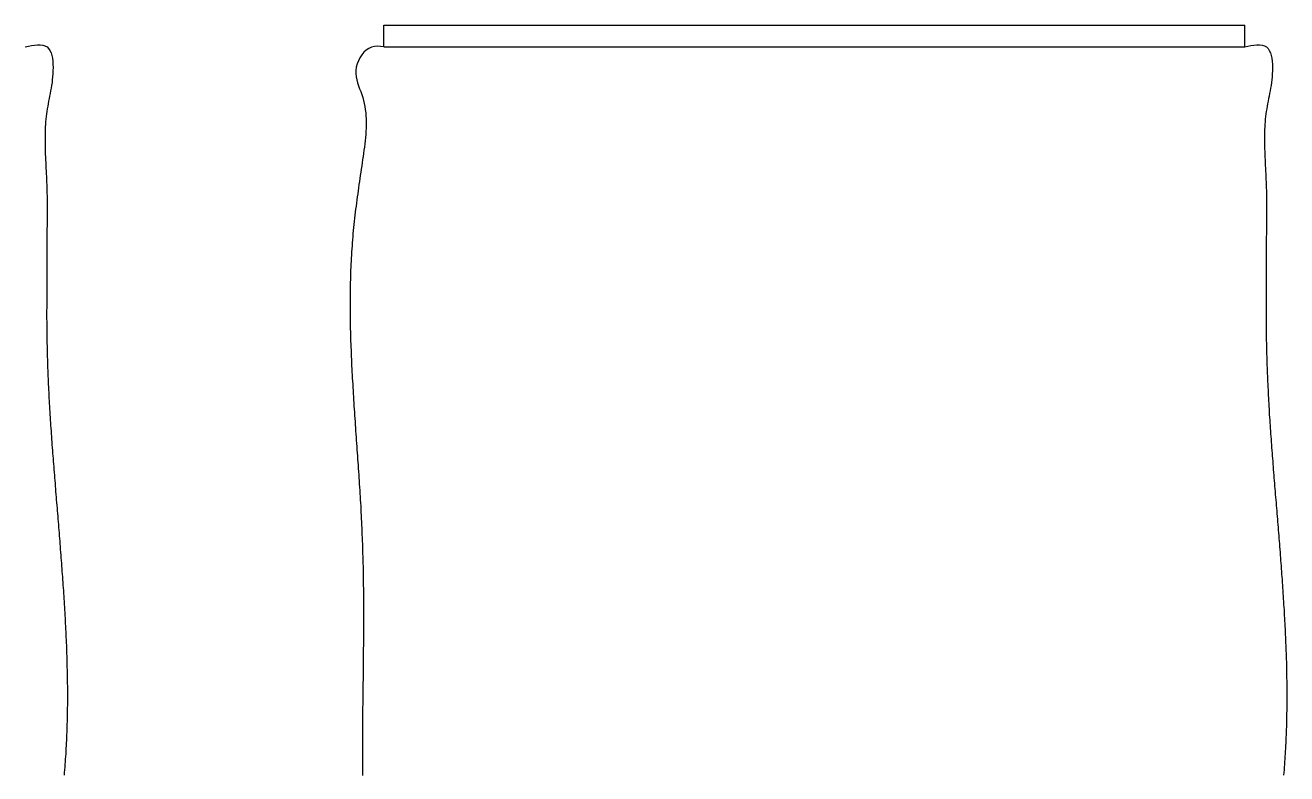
# Model space of a CAD drawing. Extents: x 443 to 1217, y -1921 to -677.
# Drawn here: x 575.82 to 594.86, y -1010.89 to -999.59 of the extents above; entities that cross this region are included whole.
import ezdxf

# ---------------------------------------------------------------- set-up
doc = ezdxf.new("R2010")
doc.units = 0
doc.header["$MEASUREMENT"] = 0
doc.layers.add('3', color=8, linetype='CONTINUOUS')

msp = doc.modelspace()

# ---------------------------------------------------------------- linework, layer by layer
at = {"layer": '3', "linetype": 'Continuous'}
for p, q in [((581.235, -999.916), (581.235, -999.591)), ((594.221, -999.916), (594.221, -999.591))]:
    msp.add_line(p, q, dxfattribs=at)
at = {"layer": '3', "color": 3, "linetype": 'Continuous'}
for p, q in [((581.235, -999.591), (594.221, -999.591)), ((581.235, -999.916), (594.221, -999.916))]:
    msp.add_line(p, q, dxfattribs=at)
at = {"layer": '3', "color": 3}
for p, q in [((575.824, -999.916), (575.872, -999.907)), ((575.872, -999.907), (575.919, -999.898)), ((575.919, -999.898), (575.965, -999.892)), ((575.965, -999.892), (576.009, -999.887)), ((576.009, -999.887), (576.05, -999.887)), ((576.05, -999.887), (576.088, -999.892)), ((576.088, -999.892), (576.122, -999.901)), ((576.122, -999.901), (576.153, -999.918)), ((576.153, -999.918), (576.177, -999.942)), ((581.049, -999.921), (581.007, -999.94)), ((581.093, -999.91), (581.049, -999.921)), ((581.14, -999.908), (581.093, -999.91)), ((581.186, -999.91), (581.14, -999.908)), ((581.235, -999.916), (581.186, -999.91)), ((594.221, -999.916), (594.269, -999.907)), ((594.269, -999.907), (594.316, -999.898)), ((594.316, -999.898), (594.361, -999.892)), ((594.361, -999.892), (594.405, -999.887)), ((594.405, -999.887), (594.446, -999.887)), ((594.446, -999.887), (594.484, -999.892)), ((594.484, -999.892), (594.519, -999.901)), ((594.519, -999.901), (594.549, -999.918)), ((594.549, -999.918), (594.574, -999.942)), ((576.177, -999.942), (576.197, -999.971)), ((576.197, -999.971), (576.214, -1000.007)), ((576.214, -1000.007), (576.226, -1000.046)), ((576.226, -1000.046), (576.234, -1000.09)), ((576.234, -1000.09), (576.24, -1000.135)), ((580.873, -1000.081), (580.85, -1000.128)), ((580.9, -1000.039), (580.873, -1000.081)), ((580.933, -999.999), (580.9, -1000.039)), ((580.967, -999.967), (580.933, -999.999)), ((581.007, -999.94), (580.967, -999.967)), ((594.574, -999.942), (594.593, -999.971)), ((594.593, -999.971), (594.61, -1000.007)), ((594.61, -1000.007), (594.622, -1000.046)), ((594.622, -1000.046), (594.631, -1000.09)), ((594.631, -1000.09), (594.636, -1000.135)), ((576.24, -1000.135), (576.243, -1000.183)), ((576.243, -1000.278), (576.241, -1000.324)), ((576.243, -1000.183), (576.244, -1000.231)), ((576.244, -1000.231), (576.243, -1000.278)), ((580.813, -1000.274), (580.812, -1000.322)), ((580.819, -1000.225), (580.813, -1000.274)), ((580.831, -1000.176), (580.819, -1000.225)), ((580.85, -1000.128), (580.831, -1000.176)), ((594.636, -1000.135), (594.639, -1000.183)), ((594.64, -1000.278), (594.638, -1000.324)), ((594.639, -1000.183), (594.64, -1000.231)), ((594.64, -1000.231), (594.64, -1000.278)), ((576.229, -1000.457), (576.222, -1000.499)), ((576.233, -1000.414), (576.229, -1000.457)), ((576.238, -1000.37), (576.233, -1000.414)), ((576.241, -1000.324), (576.238, -1000.37)), ((580.812, -1000.322), (580.817, -1000.368)), ((580.817, -1000.368), (580.826, -1000.415)), ((580.826, -1000.415), (580.838, -1000.459)), ((580.838, -1000.459), (580.853, -1000.504)), ((594.625, -1000.457), (594.619, -1000.499)), ((594.631, -1000.414), (594.625, -1000.457)), ((594.635, -1000.37), (594.631, -1000.414)), ((594.638, -1000.324), (594.635, -1000.37)), ((576.193, -1000.66), (576.185, -1000.698)), ((576.202, -1000.621), (576.193, -1000.66)), ((576.208, -1000.58), (576.202, -1000.621)), ((576.216, -1000.54), (576.208, -1000.58)), ((576.222, -1000.499), (576.216, -1000.54)), ((580.853, -1000.504), (580.869, -1000.549)), ((580.869, -1000.549), (580.886, -1000.593)), ((580.886, -1000.593), (580.901, -1000.638)), ((580.901, -1000.638), (580.916, -1000.683)), ((594.59, -1000.66), (594.583, -1000.698)), ((594.598, -1000.621), (594.59, -1000.66)), ((594.605, -1000.58), (594.598, -1000.621)), ((594.612, -1000.54), (594.605, -1000.58)), ((594.619, -1000.499), (594.612, -1000.54)), ((576.156, -1000.852), (576.15, -1000.891)), ((576.163, -1000.814), (576.156, -1000.852)), ((576.17, -1000.775), (576.163, -1000.814)), ((576.178, -1000.737), (576.17, -1000.775)), ((576.185, -1000.698), (576.178, -1000.737)), ((580.916, -1000.683), (580.928, -1000.727)), ((580.928, -1000.727), (580.939, -1000.773)), ((580.939, -1000.773), (580.948, -1000.819)), ((580.948, -1000.819), (580.954, -1000.865)), ((580.954, -1000.865), (580.961, -1000.912)), ((594.553, -1000.852), (594.547, -1000.891)), ((594.56, -1000.814), (594.553, -1000.852)), ((594.567, -1000.775), (594.56, -1000.814)), ((594.575, -1000.737), (594.567, -1000.775)), ((594.583, -1000.698), (594.575, -1000.737)), ((576.132, -1001.048), (576.13, -1001.087)), ((576.135, -1001.008), (576.132, -1001.048)), ((576.139, -1000.968), (576.135, -1001.008)), ((576.145, -1000.929), (576.139, -1000.968)), ((576.15, -1000.891), (576.145, -1000.929)), ((580.961, -1000.912), (580.964, -1000.957)), ((580.964, -1000.957), (580.966, -1001.004)), ((580.966, -1001.004), (580.967, -1001.051)), ((580.967, -1001.051), (580.967, -1001.098)), ((594.529, -1001.048), (594.526, -1001.087)), ((594.532, -1001.008), (594.529, -1001.048)), ((594.537, -1000.968), (594.532, -1001.008)), ((594.541, -1000.929), (594.537, -1000.968)), ((594.547, -1000.891), (594.541, -1000.929)), ((576.124, -1001.209), (576.123, -1001.249)), ((576.123, -1001.249), (576.123, -1001.291)), ((576.125, -1001.168), (576.124, -1001.209)), ((576.127, -1001.127), (576.125, -1001.168)), ((576.13, -1001.087), (576.127, -1001.127)), ((580.961, -1001.241), (580.958, -1001.288)), ((580.964, -1001.193), (580.961, -1001.241)), ((580.966, -1001.146), (580.964, -1001.193)), ((580.967, -1001.098), (580.966, -1001.146)), ((594.52, -1001.209), (594.519, -1001.249)), ((594.519, -1001.249), (594.519, -1001.291)), ((594.522, -1001.168), (594.52, -1001.209)), ((594.524, -1001.127), (594.522, -1001.168)), ((594.526, -1001.087), (594.524, -1001.127)), ((576.123, -1001.291), (576.123, -1001.332)), ((576.123, -1001.332), (576.123, -1001.374)), ((576.123, -1001.374), (576.124, -1001.415)), ((576.124, -1001.415), (576.125, -1001.457)), ((580.941, -1001.43), (580.935, -1001.478)), ((580.948, -1001.382), (580.941, -1001.43)), ((580.952, -1001.336), (580.948, -1001.382)), ((580.958, -1001.288), (580.952, -1001.336)), ((594.519, -1001.291), (594.519, -1001.332)), ((594.519, -1001.332), (594.519, -1001.374)), ((594.519, -1001.374), (594.52, -1001.415)), ((594.52, -1001.415), (594.522, -1001.457)), ((576.125, -1001.457), (576.126, -1001.498)), ((576.126, -1001.498), (576.127, -1001.539)), ((576.127, -1001.539), (576.13, -1001.582)), ((576.13, -1001.582), (576.132, -1001.623)), ((576.132, -1001.623), (576.133, -1001.666)), ((580.915, -1001.62), (580.907, -1001.668)), ((580.922, -1001.573), (580.915, -1001.62)), ((580.928, -1001.525), (580.922, -1001.573)), ((580.935, -1001.478), (580.928, -1001.525)), ((594.522, -1001.457), (594.523, -1001.498)), ((594.523, -1001.498), (594.525, -1001.539)), ((594.525, -1001.539), (594.526, -1001.582)), ((594.526, -1001.582), (594.528, -1001.623)), ((594.528, -1001.623), (594.53, -1001.666)), ((576.133, -1001.666), (576.135, -1001.707)), ((576.135, -1001.707), (576.137, -1001.75)), ((576.137, -1001.75), (576.139, -1001.792)), ((576.139, -1001.792), (576.142, -1001.834)), ((580.887, -1001.809), (580.879, -1001.857)), ((580.893, -1001.762), (580.887, -1001.809)), ((580.901, -1001.715), (580.893, -1001.762)), ((580.907, -1001.668), (580.901, -1001.715)), ((594.53, -1001.666), (594.531, -1001.707)), ((594.531, -1001.707), (594.534, -1001.75)), ((594.534, -1001.75), (594.536, -1001.792)), ((594.536, -1001.792), (594.538, -1001.834)), ((576.142, -1001.834), (576.144, -1001.876)), ((576.144, -1001.876), (576.145, -1001.918)), ((576.145, -1001.918), (576.147, -1001.96)), ((576.147, -1001.96), (576.148, -1002.001)), ((576.148, -1002.001), (576.149, -1002.043)), ((580.859, -1001.996), (580.853, -1002.043)), ((580.866, -1001.949), (580.859, -1001.996)), ((580.873, -1001.902), (580.866, -1001.949)), ((580.879, -1001.857), (580.873, -1001.902)), ((594.538, -1001.834), (594.54, -1001.876)), ((594.54, -1001.876), (594.541, -1001.918)), ((594.541, -1001.918), (594.543, -1001.96)), ((594.543, -1001.96), (594.544, -1002.001)), ((594.544, -1002.001), (594.547, -1002.043)), ((576.149, -1002.043), (576.15, -1002.085)), ((576.15, -1002.085), (576.151, -1002.127)), ((576.151, -1002.127), (576.153, -1002.168)), ((576.153, -1002.168), (576.154, -1002.21)), ((580.833, -1002.182), (580.827, -1002.228)), ((580.84, -1002.136), (580.833, -1002.182)), ((580.846, -1002.089), (580.84, -1002.136)), ((580.853, -1002.043), (580.846, -1002.089)), ((594.547, -1002.043), (594.548, -1002.085)), ((594.548, -1002.085), (594.549, -1002.127)), ((594.549, -1002.127), (594.549, -1002.168)), ((594.549, -1002.168), (594.55, -1002.21)), ((576.154, -1002.21), (576.154, -1002.251)), ((576.154, -1002.251), (576.154, -1002.292)), ((576.154, -1002.292), (576.154, -1002.333)), ((576.154, -1002.333), (576.154, -1002.374)), ((576.154, -1002.374), (576.154, -1002.416)), ((580.809, -1002.367), (580.804, -1002.413)), ((580.815, -1002.321), (580.809, -1002.367)), ((580.821, -1002.275), (580.815, -1002.321)), ((580.827, -1002.228), (580.821, -1002.275)), ((594.55, -1002.21), (594.55, -1002.251)), ((594.55, -1002.251), (594.55, -1002.292)), ((594.55, -1002.292), (594.55, -1002.333)), ((594.55, -1002.333), (594.55, -1002.374)), ((594.55, -1002.374), (594.55, -1002.416)), ((576.154, -1002.497), (576.153, -1002.539)), ((576.153, -1002.539), (576.153, -1002.58)), ((576.153, -1002.58), (576.153, -1002.62)), ((576.154, -1002.416), (576.154, -1002.457)), ((576.154, -1002.457), (576.154, -1002.497)), ((580.788, -1002.552), (580.783, -1002.598)), ((580.793, -1002.505), (580.788, -1002.552)), ((580.798, -1002.459), (580.793, -1002.505)), ((580.804, -1002.413), (580.798, -1002.459)), ((594.55, -1002.539), (594.549, -1002.58)), ((594.549, -1002.58), (594.549, -1002.62)), ((594.55, -1002.416), (594.55, -1002.457)), ((594.55, -1002.457), (594.55, -1002.497)), ((594.55, -1002.497), (594.55, -1002.539)), ((576.151, -1002.702), (576.15, -1002.744)), ((576.15, -1002.744), (576.15, -1002.785)), ((576.153, -1002.62), (576.151, -1002.662)), ((576.151, -1002.662), (576.151, -1002.702)), ((580.769, -1002.736), (580.766, -1002.782)), ((580.773, -1002.69), (580.769, -1002.736)), ((580.778, -1002.643), (580.773, -1002.69)), ((580.783, -1002.598), (580.778, -1002.643)), ((594.548, -1002.744), (594.547, -1002.785)), ((594.549, -1002.62), (594.548, -1002.662)), ((594.548, -1002.662), (594.548, -1002.702)), ((594.548, -1002.702), (594.548, -1002.744)), ((576.15, -1002.825), (576.149, -1002.867)), ((576.149, -1002.867), (576.149, -1002.908)), ((576.149, -1002.908), (576.149, -1002.949)), ((576.149, -1002.949), (576.149, -1002.99)), ((576.15, -1002.785), (576.15, -1002.825)), ((580.755, -1002.92), (580.752, -1002.967)), ((580.758, -1002.874), (580.755, -1002.92)), ((580.761, -1002.829), (580.758, -1002.874)), ((580.766, -1002.782), (580.761, -1002.829)), ((594.547, -1002.825), (594.546, -1002.867)), ((594.546, -1002.867), (594.546, -1002.908)), ((594.546, -1002.908), (594.546, -1002.949)), ((594.546, -1002.949), (594.546, -1002.99)), ((594.547, -1002.785), (594.547, -1002.825)), ((576.149, -1002.99), (576.148, -1003.031)), ((576.148, -1003.031), (576.148, -1003.072)), ((576.148, -1003.072), (576.148, -1003.113)), ((576.148, -1003.113), (576.148, -1003.155)), ((576.148, -1003.155), (576.148, -1003.196)), ((580.741, -1003.151), (580.739, -1003.197)), ((580.743, -1003.105), (580.741, -1003.151)), ((580.745, -1003.059), (580.743, -1003.105)), ((580.748, -1003.013), (580.745, -1003.059)), ((580.752, -1002.967), (580.748, -1003.013)), ((594.546, -1002.99), (594.546, -1003.031)), ((594.546, -1003.031), (594.546, -1003.072)), ((594.546, -1003.072), (594.546, -1003.113)), ((594.546, -1003.113), (594.546, -1003.155)), ((594.546, -1003.155), (594.546, -1003.196)), ((576.148, -1003.196), (576.148, -1003.237)), ((576.148, -1003.237), (576.149, -1003.278)), ((576.149, -1003.278), (576.149, -1003.319)), ((576.149, -1003.319), (576.149, -1003.36)), ((580.732, -1003.337), (580.731, -1003.382)), ((580.734, -1003.29), (580.732, -1003.337)), ((580.736, -1003.244), (580.734, -1003.29)), ((580.739, -1003.197), (580.736, -1003.244)), ((594.546, -1003.196), (594.546, -1003.237)), ((594.546, -1003.237), (594.546, -1003.278)), ((594.546, -1003.278), (594.546, -1003.319)), ((594.546, -1003.319), (594.546, -1003.36)), ((576.149, -1003.525), (576.148, -1003.566)), ((576.149, -1003.36), (576.149, -1003.402)), ((576.149, -1003.402), (576.149, -1003.443)), ((576.149, -1003.443), (576.149, -1003.484)), ((576.149, -1003.484), (576.149, -1003.525)), ((580.728, -1003.522), (580.727, -1003.568)), ((580.729, -1003.475), (580.728, -1003.522)), ((580.73, -1003.429), (580.729, -1003.475)), ((580.731, -1003.382), (580.73, -1003.429)), ((594.546, -1003.36), (594.546, -1003.402)), ((594.546, -1003.402), (594.546, -1003.443)), ((594.546, -1003.443), (594.546, -1003.484)), ((594.546, -1003.484), (594.546, -1003.525)), ((594.546, -1003.525), (594.546, -1003.566)), ((576.148, -1003.566), (576.148, -1003.608)), ((576.148, -1003.608), (576.148, -1003.649)), ((576.148, -1003.649), (576.148, -1003.69)), ((576.148, -1003.69), (576.148, -1003.731)), ((580.725, -1003.707), (580.724, -1003.753)), ((580.727, -1003.568), (580.725, -1003.614)), ((580.725, -1003.614), (580.725, -1003.66)), ((580.725, -1003.66), (580.725, -1003.707)), ((594.546, -1003.608), (594.544, -1003.649)), ((594.544, -1003.649), (594.544, -1003.69)), ((594.544, -1003.69), (594.544, -1003.731)), ((594.546, -1003.566), (594.546, -1003.608)), ((576.148, -1003.854), (576.147, -1003.896)), ((576.147, -1003.896), (576.147, -1003.937)), ((576.148, -1003.731), (576.148, -1003.772)), ((576.148, -1003.772), (576.148, -1003.814)), ((576.148, -1003.814), (576.148, -1003.854)), ((580.724, -1003.753), (580.724, -1003.8)), ((580.724, -1003.8), (580.724, -1003.845)), ((580.724, -1003.845), (580.725, -1003.892)), ((580.725, -1003.892), (580.725, -1003.938)), ((594.544, -1003.731), (594.544, -1003.772)), ((594.544, -1003.772), (594.544, -1003.814)), ((594.544, -1003.814), (594.544, -1003.854)), ((594.544, -1003.854), (594.544, -1003.896)), ((594.544, -1003.896), (594.544, -1003.937)), ((576.147, -1003.937), (576.147, -1003.978)), ((576.147, -1003.978), (576.147, -1004.02)), ((576.147, -1004.02), (576.148, -1004.06)), ((576.148, -1004.06), (576.148, -1004.102)), ((576.148, -1004.102), (576.148, -1004.143)), ((580.725, -1003.938), (580.725, -1003.985)), ((580.725, -1003.985), (580.727, -1004.032)), ((580.727, -1004.032), (580.728, -1004.078)), ((580.728, -1004.078), (580.728, -1004.124)), ((594.544, -1003.937), (594.544, -1003.978)), ((594.544, -1003.978), (594.544, -1004.02)), ((594.544, -1004.02), (594.544, -1004.06)), ((594.544, -1004.06), (594.544, -1004.102)), ((594.544, -1004.102), (594.544, -1004.143)), ((576.148, -1004.143), (576.148, -1004.184)), ((576.148, -1004.184), (576.149, -1004.226)), ((576.149, -1004.226), (576.149, -1004.266)), ((576.149, -1004.266), (576.15, -1004.308)), ((580.728, -1004.124), (580.729, -1004.171)), ((580.729, -1004.171), (580.73, -1004.217)), ((580.73, -1004.217), (580.731, -1004.264)), ((580.731, -1004.264), (580.733, -1004.311)), ((594.544, -1004.143), (594.544, -1004.184)), ((594.544, -1004.184), (594.546, -1004.226)), ((594.546, -1004.226), (594.546, -1004.266)), ((594.546, -1004.266), (594.547, -1004.308)), ((576.15, -1004.308), (576.15, -1004.349)), ((576.15, -1004.349), (576.151, -1004.39)), ((576.151, -1004.39), (576.153, -1004.432)), ((576.153, -1004.432), (576.153, -1004.473)), ((576.153, -1004.473), (576.154, -1004.515)), ((580.733, -1004.311), (580.734, -1004.357)), ((580.734, -1004.357), (580.735, -1004.403)), ((580.735, -1004.403), (580.737, -1004.45)), ((580.737, -1004.45), (580.74, -1004.497)), ((594.547, -1004.308), (594.547, -1004.349)), ((594.547, -1004.349), (594.548, -1004.39)), ((594.548, -1004.39), (594.549, -1004.432)), ((594.549, -1004.432), (594.55, -1004.473)), ((594.55, -1004.473), (594.551, -1004.515)), ((576.154, -1004.515), (576.155, -1004.555)), ((576.155, -1004.555), (576.156, -1004.596)), ((576.156, -1004.596), (576.158, -1004.638)), ((576.158, -1004.638), (576.159, -1004.679)), ((580.74, -1004.497), (580.741, -1004.543)), ((580.741, -1004.543), (580.743, -1004.59)), ((580.743, -1004.59), (580.745, -1004.637)), ((580.745, -1004.637), (580.747, -1004.684)), ((594.551, -1004.515), (594.552, -1004.555)), ((594.552, -1004.555), (594.553, -1004.596)), ((594.553, -1004.596), (594.554, -1004.638)), ((594.554, -1004.638), (594.555, -1004.679)), ((576.159, -1004.679), (576.16, -1004.721)), ((576.16, -1004.721), (576.161, -1004.762)), ((576.161, -1004.762), (576.163, -1004.803)), ((576.163, -1004.803), (576.165, -1004.845)), ((576.165, -1004.845), (576.167, -1004.886)), ((580.747, -1004.684), (580.749, -1004.73)), ((580.749, -1004.73), (580.752, -1004.776)), ((580.752, -1004.776), (580.754, -1004.823)), ((580.754, -1004.823), (580.756, -1004.87)), ((594.555, -1004.679), (594.556, -1004.721)), ((594.556, -1004.721), (594.559, -1004.762)), ((594.559, -1004.762), (594.56, -1004.803)), ((594.56, -1004.803), (594.562, -1004.845)), ((594.562, -1004.845), (594.563, -1004.886)), ((576.167, -1004.886), (576.169, -1004.928)), ((576.169, -1004.928), (576.17, -1004.969)), ((576.17, -1004.969), (576.172, -1005.01)), ((576.172, -1005.01), (576.174, -1005.052)), ((576.174, -1005.052), (576.177, -1005.093)), ((580.756, -1004.87), (580.759, -1004.917)), ((580.759, -1004.917), (580.761, -1004.964)), ((580.761, -1004.964), (580.765, -1005.01)), ((580.765, -1005.01), (580.767, -1005.057)), ((580.767, -1005.057), (580.77, -1005.104)), ((594.563, -1004.886), (594.565, -1004.928)), ((594.565, -1004.928), (594.567, -1004.969)), ((594.567, -1004.969), (594.568, -1005.01)), ((594.568, -1005.01), (594.571, -1005.052)), ((594.571, -1005.052), (594.573, -1005.093)), ((576.177, -1005.093), (576.179, -1005.135)), ((576.179, -1005.135), (576.181, -1005.176)), ((576.181, -1005.176), (576.183, -1005.218)), ((576.183, -1005.218), (576.185, -1005.259)), ((580.77, -1005.104), (580.772, -1005.151)), ((580.772, -1005.151), (580.776, -1005.198)), ((580.776, -1005.198), (580.778, -1005.245)), ((580.778, -1005.245), (580.781, -1005.292)), ((594.573, -1005.093), (594.575, -1005.135)), ((594.575, -1005.135), (594.577, -1005.176)), ((594.577, -1005.176), (594.579, -1005.218)), ((594.579, -1005.218), (594.581, -1005.259)), ((576.185, -1005.259), (576.187, -1005.3)), ((576.187, -1005.3), (576.19, -1005.342)), ((576.19, -1005.342), (576.192, -1005.383)), ((576.192, -1005.383), (576.195, -1005.425)), ((576.195, -1005.425), (576.197, -1005.466)), ((580.781, -1005.292), (580.784, -1005.339)), ((580.784, -1005.339), (580.788, -1005.385)), ((580.788, -1005.385), (580.791, -1005.432)), ((580.791, -1005.432), (580.793, -1005.479)), ((594.581, -1005.259), (594.584, -1005.3)), ((594.584, -1005.3), (594.586, -1005.342)), ((594.586, -1005.342), (594.589, -1005.383)), ((594.589, -1005.383), (594.591, -1005.425)), ((594.591, -1005.425), (594.593, -1005.466)), ((576.197, -1005.466), (576.199, -1005.509)), ((576.199, -1005.509), (576.203, -1005.55)), ((576.203, -1005.55), (576.205, -1005.591)), ((576.205, -1005.591), (576.208, -1005.633)), ((580.793, -1005.479), (580.796, -1005.526)), ((580.796, -1005.526), (580.8, -1005.573)), ((580.8, -1005.573), (580.803, -1005.62)), ((580.803, -1005.62), (580.806, -1005.667)), ((594.593, -1005.466), (594.597, -1005.509)), ((594.597, -1005.509), (594.599, -1005.55)), ((594.599, -1005.55), (594.602, -1005.591)), ((594.602, -1005.591), (594.604, -1005.633)), ((576.208, -1005.633), (576.21, -1005.674)), ((576.21, -1005.674), (576.214, -1005.716)), ((576.214, -1005.716), (576.217, -1005.757)), ((576.217, -1005.757), (576.219, -1005.798)), ((576.219, -1005.798), (576.222, -1005.84)), ((580.806, -1005.667), (580.809, -1005.713)), ((580.809, -1005.713), (580.813, -1005.761)), ((580.813, -1005.761), (580.816, -1005.808)), ((580.816, -1005.808), (580.819, -1005.855)), ((594.604, -1005.633), (594.608, -1005.674)), ((594.608, -1005.674), (594.61, -1005.716)), ((594.61, -1005.716), (594.613, -1005.757)), ((594.613, -1005.757), (594.615, -1005.798)), ((594.615, -1005.798), (594.619, -1005.84)), ((576.222, -1005.84), (576.226, -1005.881)), ((576.226, -1005.881), (576.228, -1005.924)), ((576.228, -1005.924), (576.231, -1005.965)), ((576.231, -1005.965), (576.234, -1006.007)), ((576.234, -1006.007), (576.238, -1006.048)), ((580.819, -1005.855), (580.822, -1005.902)), ((580.822, -1005.902), (580.826, -1005.949)), ((580.826, -1005.949), (580.829, -1005.997)), ((580.829, -1005.997), (580.832, -1006.044)), ((594.619, -1005.84), (594.622, -1005.881)), ((594.622, -1005.881), (594.625, -1005.924)), ((594.625, -1005.924), (594.627, -1005.965)), ((594.627, -1005.965), (594.631, -1006.007)), ((594.631, -1006.007), (594.634, -1006.048)), ((576.238, -1006.048), (576.241, -1006.089)), ((576.241, -1006.089), (576.244, -1006.131)), ((576.244, -1006.131), (576.247, -1006.172)), ((576.247, -1006.172), (576.251, -1006.214)), ((580.832, -1006.044), (580.836, -1006.09)), ((580.836, -1006.09), (580.839, -1006.138)), ((580.839, -1006.138), (580.842, -1006.185)), ((580.842, -1006.185), (580.845, -1006.232)), ((594.634, -1006.048), (594.637, -1006.089)), ((594.637, -1006.089), (594.64, -1006.131)), ((594.64, -1006.131), (594.644, -1006.172)), ((594.644, -1006.172), (594.647, -1006.214)), ((576.251, -1006.214), (576.254, -1006.256)), ((576.254, -1006.256), (576.256, -1006.298)), ((576.256, -1006.298), (576.26, -1006.339)), ((576.26, -1006.339), (576.264, -1006.38)), ((576.264, -1006.38), (576.267, -1006.422)), ((580.845, -1006.232), (580.849, -1006.28)), ((580.849, -1006.28), (580.852, -1006.327)), ((580.852, -1006.327), (580.855, -1006.375)), ((580.855, -1006.375), (580.858, -1006.422)), ((594.647, -1006.214), (594.65, -1006.256)), ((594.65, -1006.256), (594.653, -1006.298)), ((594.653, -1006.298), (594.657, -1006.339)), ((594.657, -1006.339), (594.66, -1006.38)), ((594.66, -1006.38), (594.663, -1006.422)), ((576.267, -1006.422), (576.27, -1006.463)), ((576.27, -1006.463), (576.274, -1006.505)), ((576.274, -1006.505), (576.277, -1006.547)), ((576.277, -1006.547), (576.28, -1006.589)), ((580.858, -1006.422), (580.861, -1006.469)), ((580.861, -1006.469), (580.864, -1006.517)), ((580.864, -1006.517), (580.867, -1006.563)), ((580.867, -1006.563), (580.87, -1006.611)), ((594.663, -1006.422), (594.666, -1006.463)), ((594.666, -1006.463), (594.67, -1006.505)), ((594.67, -1006.505), (594.673, -1006.547)), ((594.673, -1006.547), (594.676, -1006.589)), ((576.28, -1006.589), (576.283, -1006.63)), ((576.283, -1006.63), (576.287, -1006.671)), ((576.287, -1006.671), (576.29, -1006.713)), ((576.29, -1006.713), (576.293, -1006.754)), ((576.293, -1006.754), (576.296, -1006.796)), ((580.87, -1006.611), (580.873, -1006.658)), ((580.873, -1006.658), (580.876, -1006.706)), ((580.876, -1006.706), (580.879, -1006.754)), ((580.879, -1006.754), (580.881, -1006.801)), ((594.676, -1006.589), (594.68, -1006.63)), ((594.68, -1006.63), (594.683, -1006.671)), ((594.683, -1006.671), (594.686, -1006.713)), ((594.686, -1006.713), (594.69, -1006.754)), ((594.69, -1006.754), (594.694, -1006.796)), ((576.296, -1006.796), (576.301, -1006.838)), ((576.301, -1006.838), (576.304, -1006.88)), ((576.304, -1006.88), (576.307, -1006.921)), ((576.307, -1006.921), (576.311, -1006.962)), ((576.311, -1006.962), (576.314, -1007.004)), ((580.881, -1006.801), (580.885, -1006.849)), ((580.885, -1006.849), (580.887, -1006.897)), ((580.887, -1006.897), (580.889, -1006.944)), ((580.889, -1006.944), (580.892, -1006.992)), ((594.694, -1006.796), (594.697, -1006.838)), ((594.697, -1006.838), (594.7, -1006.88)), ((594.7, -1006.88), (594.704, -1006.921)), ((594.704, -1006.921), (594.707, -1006.962)), ((594.707, -1006.962), (594.71, -1007.004)), ((576.314, -1007.004), (576.317, -1007.045)), ((576.317, -1007.045), (576.32, -1007.087)), ((576.32, -1007.087), (576.324, -1007.128)), ((576.324, -1007.128), (576.328, -1007.171)), ((580.892, -1006.992), (580.894, -1007.04)), ((580.894, -1007.04), (580.897, -1007.087)), ((580.897, -1007.087), (580.899, -1007.135)), ((580.899, -1007.135), (580.901, -1007.183)), ((594.71, -1007.004), (594.714, -1007.045)), ((594.714, -1007.045), (594.718, -1007.087)), ((594.718, -1007.087), (594.721, -1007.128)), ((594.721, -1007.128), (594.724, -1007.171)), ((576.328, -1007.171), (576.331, -1007.212)), ((576.331, -1007.212), (576.335, -1007.253)), ((576.335, -1007.253), (576.338, -1007.295)), ((576.338, -1007.295), (576.341, -1007.336)), ((576.341, -1007.336), (576.344, -1007.378)), ((580.901, -1007.183), (580.903, -1007.23)), ((580.903, -1007.23), (580.905, -1007.277)), ((580.905, -1007.277), (580.907, -1007.325)), ((580.907, -1007.325), (580.909, -1007.373)), ((594.724, -1007.171), (594.728, -1007.212)), ((594.728, -1007.212), (594.731, -1007.253)), ((594.731, -1007.253), (594.734, -1007.295)), ((594.734, -1007.295), (594.737, -1007.336)), ((594.737, -1007.336), (594.741, -1007.378)), ((576.344, -1007.378), (576.348, -1007.419)), ((576.348, -1007.419), (576.351, -1007.46)), ((576.351, -1007.46), (576.354, -1007.502)), ((576.354, -1007.502), (576.357, -1007.544)), ((580.909, -1007.373), (580.911, -1007.421)), ((580.911, -1007.421), (580.913, -1007.469)), ((580.913, -1007.469), (580.914, -1007.517)), ((580.914, -1007.517), (580.915, -1007.565)), ((594.741, -1007.378), (594.744, -1007.419)), ((594.744, -1007.419), (594.747, -1007.46)), ((594.747, -1007.46), (594.75, -1007.502)), ((594.75, -1007.502), (594.754, -1007.544)), ((576.357, -1007.544), (576.361, -1007.586)), ((576.361, -1007.586), (576.364, -1007.627)), ((576.364, -1007.627), (576.367, -1007.669)), ((576.367, -1007.669), (576.37, -1007.71)), ((576.37, -1007.71), (576.374, -1007.751)), ((580.915, -1007.565), (580.917, -1007.613)), ((580.917, -1007.613), (580.918, -1007.661)), ((580.918, -1007.661), (580.919, -1007.709)), ((580.919, -1007.709), (580.921, -1007.757)), ((594.754, -1007.544), (594.757, -1007.586)), ((594.757, -1007.586), (594.76, -1007.627)), ((594.76, -1007.627), (594.763, -1007.669)), ((594.763, -1007.669), (594.767, -1007.71)), ((594.767, -1007.71), (594.77, -1007.751)), ((576.374, -1007.751), (576.376, -1007.793)), ((576.376, -1007.793), (576.379, -1007.834)), ((576.379, -1007.834), (576.382, -1007.876)), ((576.382, -1007.876), (576.386, -1007.917)), ((580.921, -1007.757), (580.922, -1007.805)), ((580.922, -1007.805), (580.923, -1007.853)), ((580.923, -1007.853), (580.923, -1007.901)), ((580.923, -1007.901), (580.924, -1007.949)), ((594.77, -1007.751), (594.773, -1007.793)), ((594.773, -1007.793), (594.775, -1007.834)), ((594.775, -1007.834), (594.779, -1007.876)), ((594.779, -1007.876), (594.782, -1007.917)), ((576.386, -1007.917), (576.388, -1007.958)), ((576.388, -1007.958), (576.391, -1008)), ((576.391, -1008), (576.394, -1008.041)), ((576.394, -1008.041), (576.397, -1008.083)), ((576.397, -1008.083), (576.4, -1008.124)), ((580.924, -1007.949), (580.925, -1007.997)), ((580.925, -1007.997), (580.925, -1008.045)), ((580.925, -1008.045), (580.926, -1008.093)), ((580.926, -1008.093), (580.926, -1008.14)), ((594.782, -1007.917), (594.785, -1007.958)), ((594.785, -1007.958), (594.787, -1008)), ((594.787, -1008), (594.791, -1008.041)), ((594.791, -1008.041), (594.793, -1008.083)), ((594.793, -1008.083), (594.796, -1008.124)), ((576.4, -1008.124), (576.402, -1008.166)), ((576.402, -1008.166), (576.405, -1008.207)), ((576.405, -1008.207), (576.408, -1008.248)), ((576.408, -1008.248), (576.411, -1008.29)), ((576.411, -1008.29), (576.413, -1008.331)), ((580.926, -1008.14), (580.926, -1008.188)), ((580.926, -1008.188), (580.927, -1008.236)), ((580.927, -1008.236), (580.927, -1008.284)), ((580.927, -1008.284), (580.927, -1008.332)), ((594.796, -1008.124), (594.799, -1008.166)), ((594.799, -1008.166), (594.802, -1008.207)), ((594.802, -1008.207), (594.804, -1008.248)), ((594.804, -1008.248), (594.807, -1008.29)), ((594.807, -1008.29), (594.809, -1008.331)), ((576.413, -1008.331), (576.415, -1008.373)), ((576.415, -1008.373), (576.417, -1008.414)), ((576.417, -1008.414), (576.421, -1008.455)), ((576.421, -1008.455), (576.423, -1008.497)), ((580.927, -1008.332), (580.927, -1008.379)), ((580.927, -1008.379), (580.928, -1008.427)), ((580.928, -1008.427), (580.928, -1008.475)), ((580.928, -1008.475), (580.928, -1008.523)), ((594.809, -1008.331), (594.811, -1008.373)), ((594.811, -1008.373), (594.815, -1008.414)), ((594.815, -1008.414), (594.817, -1008.455)), ((594.817, -1008.455), (594.819, -1008.497)), ((576.423, -1008.497), (576.425, -1008.538)), ((576.425, -1008.538), (576.427, -1008.579)), ((576.427, -1008.579), (576.429, -1008.62)), ((576.429, -1008.62), (576.432, -1008.661)), ((576.432, -1008.661), (576.434, -1008.703)), ((580.928, -1008.571), (580.927, -1008.619)), ((580.927, -1008.619), (580.927, -1008.666)), ((580.927, -1008.666), (580.927, -1008.714)), ((580.928, -1008.523), (580.928, -1008.571)), ((594.819, -1008.497), (594.821, -1008.538)), ((594.821, -1008.538), (594.823, -1008.579)), ((594.823, -1008.579), (594.826, -1008.62)), ((594.826, -1008.62), (594.828, -1008.661)), ((594.828, -1008.661), (594.83, -1008.703)), ((576.434, -1008.703), (576.436, -1008.744)), ((576.436, -1008.744), (576.437, -1008.786)), ((576.437, -1008.786), (576.439, -1008.827)), ((576.439, -1008.827), (576.441, -1008.867)), ((580.927, -1008.809), (580.926, -1008.856)), ((580.926, -1008.856), (580.926, -1008.904)), ((580.927, -1008.714), (580.927, -1008.762)), ((580.927, -1008.762), (580.927, -1008.809)), ((594.83, -1008.703), (594.832, -1008.744)), ((594.832, -1008.744), (594.834, -1008.786)), ((594.834, -1008.786), (594.835, -1008.827)), ((594.835, -1008.827), (594.838, -1008.867)), ((576.441, -1008.867), (576.442, -1008.909)), ((576.442, -1008.909), (576.445, -1008.95)), ((576.445, -1008.95), (576.446, -1008.992)), ((576.446, -1008.992), (576.448, -1009.033)), ((576.448, -1009.033), (576.449, -1009.073)), ((580.926, -1008.951), (580.925, -1008.999)), ((580.925, -1008.999), (580.925, -1009.046)), ((580.925, -1009.046), (580.925, -1009.093)), ((580.926, -1008.904), (580.926, -1008.951)), ((594.838, -1008.867), (594.839, -1008.909)), ((594.839, -1008.909), (594.841, -1008.95)), ((594.841, -1008.95), (594.842, -1008.992)), ((594.842, -1008.992), (594.844, -1009.033)), ((594.844, -1009.033), (594.845, -1009.073)), ((576.449, -1009.073), (576.45, -1009.115)), ((576.45, -1009.115), (576.451, -1009.156)), ((576.451, -1009.156), (576.452, -1009.198)), ((576.452, -1009.198), (576.453, -1009.238)), ((576.453, -1009.238), (576.454, -1009.279)), ((580.924, -1009.188), (580.923, -1009.235)), ((580.923, -1009.235), (580.923, -1009.282)), ((580.925, -1009.093), (580.924, -1009.141)), ((580.924, -1009.141), (580.924, -1009.188)), ((594.845, -1009.073), (594.846, -1009.115)), ((594.846, -1009.115), (594.847, -1009.156)), ((594.847, -1009.156), (594.85, -1009.198)), ((594.85, -1009.198), (594.851, -1009.238)), ((594.851, -1009.238), (594.852, -1009.279)), ((576.454, -1009.279), (576.456, -1009.321)), ((576.456, -1009.321), (576.457, -1009.361)), ((576.457, -1009.361), (576.458, -1009.402)), ((576.458, -1009.402), (576.458, -1009.444)), ((580.922, -1009.375), (580.921, -1009.422)), ((580.921, -1009.422), (580.921, -1009.469)), ((580.923, -1009.282), (580.922, -1009.328)), ((580.922, -1009.328), (580.922, -1009.375)), ((594.852, -1009.279), (594.852, -1009.321)), ((594.852, -1009.321), (594.853, -1009.361)), ((594.853, -1009.361), (594.854, -1009.402)), ((594.854, -1009.402), (594.854, -1009.444)), ((576.458, -1009.444), (576.459, -1009.484)), ((576.459, -1009.484), (576.459, -1009.526)), ((576.459, -1009.526), (576.46, -1009.566)), ((576.46, -1009.566), (576.46, -1009.607)), ((576.46, -1009.607), (576.46, -1009.649)), ((580.919, -1009.563), (580.918, -1009.608)), ((580.918, -1009.608), (580.918, -1009.655)), ((580.921, -1009.469), (580.919, -1009.516)), ((580.919, -1009.516), (580.919, -1009.563)), ((594.854, -1009.444), (594.855, -1009.484)), ((594.855, -1009.484), (594.855, -1009.526)), ((594.855, -1009.526), (594.856, -1009.566)), ((594.856, -1009.566), (594.856, -1009.607)), ((594.856, -1009.607), (594.856, -1009.649)), ((576.46, -1009.649), (576.46, -1009.689)), ((576.46, -1009.689), (576.46, -1009.731)), ((576.46, -1009.731), (576.46, -1009.771)), ((576.46, -1009.771), (576.46, -1009.812)), ((576.46, -1009.812), (576.46, -1009.853)), ((580.917, -1009.748), (580.916, -1009.794)), ((580.916, -1009.794), (580.916, -1009.839)), ((580.918, -1009.655), (580.917, -1009.701)), ((580.917, -1009.701), (580.917, -1009.748)), ((594.856, -1009.649), (594.856, -1009.689)), ((594.856, -1009.689), (594.856, -1009.731)), ((594.856, -1009.731), (594.856, -1009.771)), ((594.856, -1009.771), (594.856, -1009.812)), ((594.856, -1009.812), (594.856, -1009.853)), ((576.459, -1009.934), (576.458, -1009.976)), ((576.458, -1009.976), (576.458, -1010.016)), ((576.46, -1009.853), (576.459, -1009.894)), ((576.459, -1009.894), (576.459, -1009.934)), ((580.915, -1009.931), (580.914, -1009.977)), ((580.914, -1009.977), (580.914, -1010.023)), ((580.916, -1009.839), (580.915, -1009.885)), ((580.915, -1009.885), (580.915, -1009.931)), ((594.855, -1009.934), (594.854, -1009.976)), ((594.854, -1009.976), (594.854, -1010.016)), ((594.856, -1009.853), (594.855, -1009.894)), ((594.855, -1009.894), (594.855, -1009.934)), ((576.453, -1010.178), (576.452, -1010.22)), ((576.454, -1010.138), (576.453, -1010.178)), ((576.456, -1010.098), (576.454, -1010.138)), ((576.457, -1010.056), (576.456, -1010.098)), ((576.458, -1010.016), (576.457, -1010.056)), ((580.913, -1010.159), (580.912, -1010.205)), ((580.914, -1010.023), (580.913, -1010.068)), ((580.913, -1010.068), (580.913, -1010.114)), ((580.913, -1010.114), (580.913, -1010.159)), ((594.85, -1010.178), (594.848, -1010.22)), ((594.851, -1010.138), (594.85, -1010.178)), ((594.852, -1010.098), (594.851, -1010.138)), ((594.853, -1010.056), (594.852, -1010.098)), ((594.854, -1010.016), (594.853, -1010.056)), ((576.446, -1010.382), (576.444, -1010.423)), ((576.448, -1010.342), (576.446, -1010.382)), ((576.449, -1010.3), (576.448, -1010.342)), ((576.45, -1010.26), (576.449, -1010.3)), ((576.452, -1010.22), (576.45, -1010.26)), ((580.912, -1010.294), (580.911, -1010.34)), ((580.911, -1010.34), (580.911, -1010.384)), ((580.911, -1010.384), (580.911, -1010.428)), ((580.912, -1010.205), (580.912, -1010.249)), ((580.912, -1010.249), (580.912, -1010.294)), ((594.842, -1010.382), (594.84, -1010.423)), ((594.844, -1010.342), (594.842, -1010.382)), ((594.845, -1010.3), (594.844, -1010.342)), ((594.847, -1010.26), (594.845, -1010.3)), ((594.848, -1010.22), (594.847, -1010.26)), ((576.437, -1010.545), (576.435, -1010.585)), ((576.439, -1010.504), (576.437, -1010.545)), ((576.441, -1010.463), (576.439, -1010.504)), ((576.444, -1010.423), (576.441, -1010.463)), ((580.911, -1010.428), (580.911, -1010.473)), ((580.911, -1010.473), (580.911, -1010.517)), ((580.911, -1010.517), (580.911, -1010.561)), ((580.911, -1010.561), (580.911, -1010.606)), ((594.834, -1010.545), (594.831, -1010.585)), ((594.836, -1010.504), (594.834, -1010.545)), ((594.839, -1010.463), (594.836, -1010.504)), ((594.84, -1010.423), (594.839, -1010.463)), ((576.424, -1010.746), (576.421, -1010.787)), ((576.427, -1010.706), (576.424, -1010.746)), ((576.429, -1010.666), (576.427, -1010.706)), ((576.433, -1010.625), (576.429, -1010.666)), ((576.435, -1010.585), (576.433, -1010.625)), ((580.911, -1010.606), (580.911, -1010.649)), ((580.911, -1010.649), (580.911, -1010.693)), ((580.911, -1010.693), (580.911, -1010.736)), ((580.911, -1010.736), (580.911, -1010.78)), ((594.82, -1010.746), (594.818, -1010.787)), ((594.823, -1010.706), (594.82, -1010.746)), ((594.827, -1010.666), (594.823, -1010.706)), ((594.829, -1010.625), (594.827, -1010.666)), ((594.831, -1010.585), (594.829, -1010.625)), ((576.414, -1010.867), (576.411, -1010.908)), ((576.417, -1010.827), (576.414, -1010.867)), ((576.421, -1010.787), (576.417, -1010.827)), ((580.911, -1010.78), (580.911, -1010.824)), ((580.911, -1010.824), (580.911, -1010.867)), ((580.911, -1010.867), (580.912, -1010.911)), ((594.811, -1010.867), (594.807, -1010.908)), ((594.815, -1010.827), (594.811, -1010.867)), ((594.818, -1010.787), (594.815, -1010.827))]:
    msp.add_line(p, q, dxfattribs=at)

doc.saveas('drawing.dxf')
